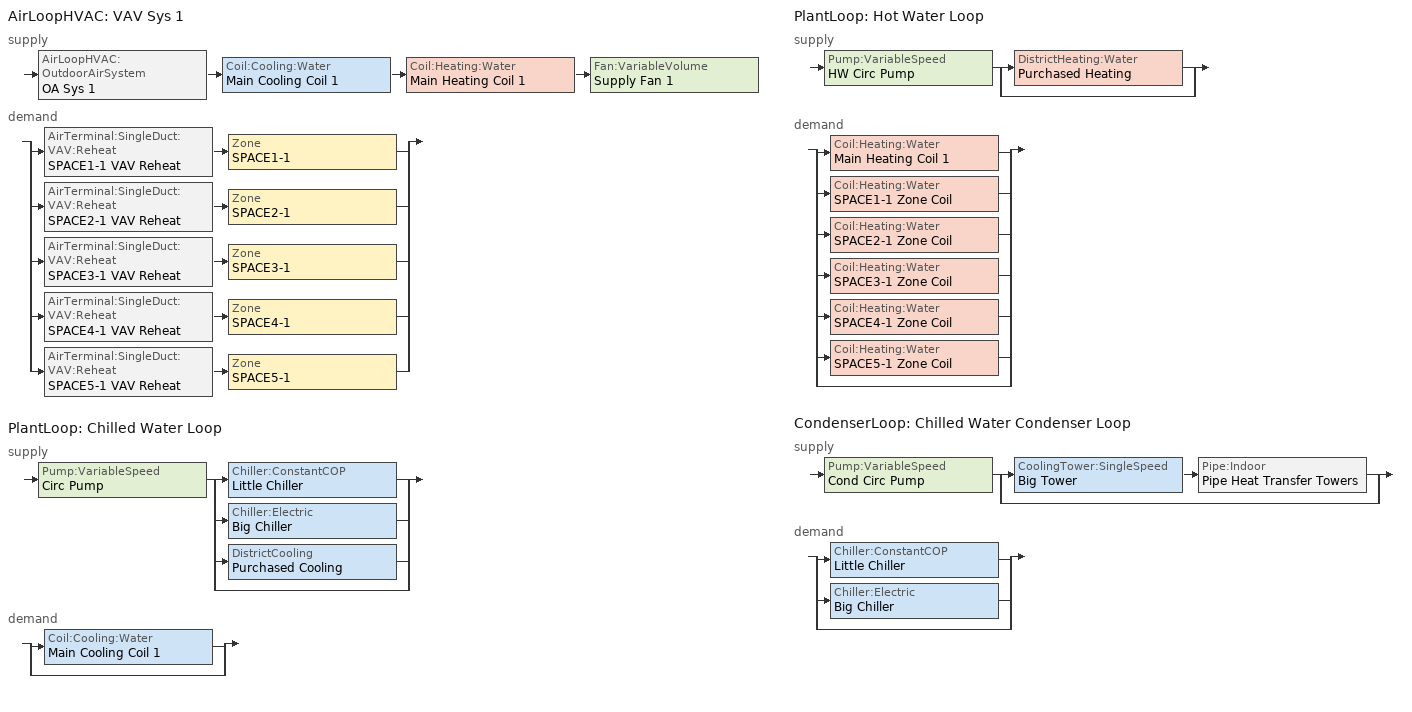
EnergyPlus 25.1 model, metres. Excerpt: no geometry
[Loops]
AirLoopHVAC 'VAV Sys 1'
 supply: AirLoopHVAC:OutdoorAirSystem 'OA Sys 1' > Coil:Cooling:Water 'Main Cooling Coil 1' > Coil:Heating:Water 'Main Heating Coil 1' > Fan:VariableVolume 'Supply Fan 1'
 demand: split
  | AirTerminal:SingleDuct:VAV:Reheat 'SPACE1-1 VAV Reheat' > Zone 'SPACE1-1'
  | AirTerminal:SingleDuct:VAV:Reheat 'SPACE2-1 VAV Reheat' > Zone 'SPACE2-1'
  | AirTerminal:SingleDuct:VAV:Reheat 'SPACE3-1 VAV Reheat' > Zone 'SPACE3-1'
  | AirTerminal:SingleDuct:VAV:Reheat 'SPACE4-1 VAV Reheat' > Zone 'SPACE4-1'
  | AirTerminal:SingleDuct:VAV:Reheat 'SPACE5-1 VAV Reheat' > Zone 'SPACE5-1'
PlantLoop 'Chilled Water Loop'
 supply: Pump:VariableSpeed 'Circ Pump' > split
  | Chiller:ConstantCOP 'Little Chiller'
  | Chiller:Electric 'Big Chiller'
  | DistrictCooling 'Purchased Cooling'
  | bypass
 demand: split
  | Coil:Cooling:Water 'Main Cooling Coil 1'
  | bypass
PlantLoop 'Hot Water Loop'
 supply: Pump:VariableSpeed 'HW Circ Pump' > split
  | DistrictHeating:Water 'Purchased Heating'
  | bypass
 demand: split
  | Coil:Heating:Water 'Main Heating Coil 1'
  | Coil:Heating:Water 'SPACE1-1 Zone Coil'
  | Coil:Heating:Water 'SPACE2-1 Zone Coil'
  | Coil:Heating:Water 'SPACE3-1 Zone Coil'
  | Coil:Heating:Water 'SPACE4-1 Zone Coil'
  | Coil:Heating:Water 'SPACE5-1 Zone Coil'
  | bypass
CondenserLoop 'Chilled Water Condenser Loop'
 supply: Pump:VariableSpeed 'Cond Circ Pump' > split
  | CoolingTower:SingleSpeed 'Big Tower' > Pipe:Indoor 'Pipe Heat Transfer Towers'
  | bypass
 demand: split
  | Chiller:ConstantCOP 'Little Chiller'
  | Chiller:Electric 'Big Chiller'
  | bypass
[Material] Thermal Absorptance=0.9; Solar Absorptance=0.5; Visible Absorptance=0.5
Name | Roughness | Thickness {m} | Conductivity {W/m-K} | Density {kg/m3} | Specific Heat {J/kg-K}
Pipe Steel | Smooth | 3.00E-03 | 45.31 | 7833 | 500
Pipe Insulation | VeryRough | 3.0E-02 | 4.0E-02 | 91 | 836
[Construction]
Insulated Pipe: Pipe Insulation, Pipe Steel
[Sizing:Zone] Zone Cooling Design Supply Air Temperature Input Method=SupplyAirTemperature; Zone Cooling Design Supply Air Temperature {C}=14; Zone Heating Design Supply Air Temperature Input Method=SupplyAirTemperature; Zone Heating Design Supply Air Temperature {C}=50; Zone Cooling Design Supply Air Humidity Ratio {kgWater/kgDryAir}=0.009; Zone Heating Design Supply Air Humidity Ratio {kgWater/kgDryAir}=0.004; Zone Heating Sizing Factor=0; Zone Cooling Sizing Factor=0; Cooling Design Air Flow Method=DesignDay; Cooling Design Air Flow Rate {m3/s}=0; Heating Design Air Flow Method=DesignDay; Heating Design Air Flow Rate {m3/s}=0; Account for Dedicated Outdoor Air System=No; Dedicated Outdoor Air System Control Strategy=NeutralSupplyAir; Dedicated Outdoor Air Low Setpoint Temperature for Design {C}=autosize; Dedicated Outdoor Air High Setpoint Temperature for Design {C}=autosize
Name | Design Specification Outdoor Air Object
SPACE1-1 | SZ DSOA SPACE1-1
SPACE2-1 | SZ DSOA SPACE2-1
SPACE3-1 | SZ DSOA SPACE3-1
SPACE4-1 | SZ DSOA SPACE4-1
SPACE5-1 | SZ DSOA SPACE5-1
[DesignSpecification:OutdoorAir] Outdoor Air Method=flow/person; Outdoor Air Flow per Person {m3/s-person}=0.00944; Outdoor Air Flow per Zone Floor Area {m3/s-m2}=0; Outdoor Air Flow per Zone {m3/s}=0
SZ DSOA SPACE1-1; SZ DSOA SPACE2-1; SZ DSOA SPACE3-1; SZ DSOA SPACE4-1; SZ DSOA SPACE5-1
[Sizing:System]
VAV Sys 1: Type of Load to Size On=sensible; Design Outdoor Air Flow Rate {m3/s}=autosize; Central Heating Maximum System Air Flow Ratio=0.3; Preheat Design Temperature {C}=7; Preheat Design Humidity Ratio {kgWater/kgDryAir}=0.008; Precool Design Temperature {C}=11; Precool Design Humidity Ratio {kgWater/kgDryAir}=0.008; Central Cooling Design Supply Air Temperature {C}=12.8; Central Heating Design Supply Air Temperature {C}=16.7; Type of Zone Sum to Use=noncoincident; 100% Outdoor Air in Cooling=no; 100% Outdoor Air in Heating=no; Central Cooling Design Supply Air Humidity Ratio {kgWater/kgDryAir}=0.008; Central Heating Design Supply Air Humidity Ratio {kgWater/kgDryAir}=0.008; Cooling Supply Air Flow Rate Method=DesignDay; Cooling Supply Air Flow Rate {m3/s}=0; Heating Supply Air Flow Rate Method=DesignDay; Heating Supply Air Flow Rate {m3/s}=0; Zone Maximum Outdoor Air Fraction=1; Cooling Design Capacity Method=CoolingDesignCapacity; Cooling Design Capacity {W}=autosize; Heating Design Capacity Method=HeatingDesignCapacity; Heating Design Capacity {W}=autosize; Central Cooling Capacity Control Method=VAV
[AirLoopHVAC]
VAV Sys 1: Design Supply Air Flow Rate {m3/s}=autosize
[SetpointManager:Scheduled] Control Variable=Temperature
Name | Schedule | Setpoint Node or NodeList
Supply Air Temp Manager 1 | Seasonal Reset Supply Air Temp Sch | VAV Sys 1 Outlet Node
Big Chiller Setpoint Manager | CW Loop Temp Schedule | Big Chiller Outlet Node
Little Chiller Setpoint Manager | CW Loop Temp Schedule | Little Chiller Outlet Node
[SetpointManager:MixedAir]
Mixed Air Temp Manager 1: Control Variable=Temperature; Setpoint Node or NodeList=Main Branch SetPoint Node List
[Controller:WaterCoil] Control Variable=Temperature; Actuator Variable=FLOW; Controller Convergence Tolerance {deltaC}=0.002; Minimum Actuated Flow {m3/s}=0
Name | Action | Maximum Actuated Flow {m3/s}
Central Cooling Coil Contoller 1 | Reverse | 0.0033
Central Heating Coil Contoller 1 | Normal | 0.0043
[Controller:OutdoorAir]
OA Controller 1: Minimum Outdoor Air Flow Rate {m3/s}=autosize; Maximum Outdoor Air Flow Rate {m3/s}=autosize; Economizer Control Type=FixedDryBulb; Economizer Control Action Type=ModulateFlow; Economizer Maximum Limit Dry-Bulb Temperature {C}=19; Economizer Minimum Limit Dry-Bulb Temperature {C}=4; Lockout Type=NoLockout; Minimum Limit Type=FixedMinimum; Minimum Outdoor Air Schedule=Min OA Sched
[Zone equipment]
SPACE1-1: SPACE1-1 VAV Reheat
SPACE2-1: SPACE2-1 VAV Reheat
SPACE3-1: SPACE3-1 VAV Reheat
SPACE4-1: SPACE4-1 VAV Reheat
SPACE5-1: SPACE5-1 VAV Reheat
[AirTerminal:SingleDuct:VAV:Reheat] Availability Schedule=ReheatCoilAvailSched; Maximum Air Flow Rate {m3/s}=autosize; Zone Minimum Air Flow Input Method=Constant; Constant Minimum Air Flow Fraction=0.3; Maximum Hot Water or Steam Flow Rate {m3/s}=0.002; Minimum Hot Water or Steam Flow Rate {m3/s}=0; Convergence Tolerance=0.001; Damper Heating Action=ReverseWithLimits; Maximum Flow per Zone Floor Area During Reheat {m3/s-m2}=AUTOCALCULATE; Maximum Flow Fraction During Reheat=AUTOCALCULATE
Name | Reheat Coil
SPACE1-1 VAV Reheat | SPACE1-1 Zone Coil
SPACE2-1 VAV Reheat | SPACE2-1 Zone Coil
SPACE3-1 VAV Reheat | SPACE3-1 Zone Coil
SPACE4-1 VAV Reheat | SPACE4-1 Zone Coil
SPACE5-1 VAV Reheat | SPACE5-1 Zone Coil
[ZoneControl:Thermostat] Control Type Schedule=Zone Control Type Sched; Control 1=CoolingSetPoint; Control 2=HeatingSetpoint; Control 3=DualSetPoint
Name | Zone or ZoneList
SPACE1-1 Control | SPACE1-1
SPACE2-1 Control | SPACE2-1
SPACE3-1 Control | SPACE3-1
SPACE4-1 Control | SPACE4-1
SPACE5-1 Control | SPACE5-1
[ThermostatSetpoint:SingleHeating]
HeatingSetpoint: Setpoint Temperature Schedule=Htg-SetP-Sch
[ThermostatSetpoint:SingleCooling]
CoolingSetpoint: Setpoint Temperature Schedule=Clg-SetP-Sch
[ThermostatSetpoint:DualSetpoint]
DualSetPoint: Heating Setpoint Temperature Schedule=Htg-SetP-Sch; Cooling Setpoint Temperature Schedule=Clg-SetP-Sch
[AirLoopHVAC:ReturnPlenum]
Return-Plenum-1: Zone=PLENUM-1
[Coil:Cooling:Water]
Main Cooling Coil 1: Availability Schedule=CoolingCoilAvailSched; Design Water Flow Rate {m3/s}=0.0033; Design Air Flow Rate {m3/s}=2.284; Design Inlet Water Temperature {C}=7.222; Design Inlet Air Temperature {C}=26.667; Design Outlet Air Temperature {C}=14.389; Design Inlet Air Humidity Ratio {kgWater/kgDryAir}=0.0167; Design Outlet Air Humidity Ratio {kgWater/kgDryAir}=0.0099; Type of Analysis=SimpleAnalysis; Heat Exchanger Configuration=CrossFlow
[Coil:Heating:Water] Availability Schedule=ReheatCoilAvailSched; U-Factor Times Area Value {W/K}=5000; Performance Input Method=UFactorTimesAreaAndDesignWaterFlowRate; Rated Capacity {W}=autosize; Rated Inlet Water Temperature {C}=82.2; Rated Inlet Air Temperature {C}=16.6; Rated Outlet Water Temperature {C}=71.1; Rated Outlet Air Temperature {C}=32.2
Name | Maximum Water Flow Rate {m3/s}
SPACE1-1 Zone Coil; SPACE2-1 Zone Coil; SPACE3-1 Zone Coil; SPACE4-1 Zone Coil; SPACE5-1 Zone Coil | 0.002
Main Heating Coil 1 | 0.0043
[Fan:VariableVolume]
Supply Fan 1: Availability Schedule=FanAvailSched; Fan Total Efficiency=0.7; Pressure Rise {Pa}=600; Maximum Flow Rate {m3/s}=autosize; Fan Power Minimum Flow Rate Input Method=Fraction; Fan Power Minimum Flow Fraction=0.25; Motor Efficiency=0.9; Motor In Airstream Fraction=1; Fan Power Coefficient 1=0.350712; Fan Power Coefficient 2=0.308505; Fan Power Coefficient 3=-0.541374; Fan Power Coefficient 4=0.871988; Fan Power Coefficient 5=0
[PlantLoop] Fluid Type=Water; Minimum Loop Flow Rate {m3/s}=0; Plant Loop Volume {m3}=autocalculate; Load Distribution Scheme=Optimal
Name | Plant Equipment Operation Scheme | Maximum Loop Temperature {C} | Minimum Loop Temperature {C} | Maximum Loop Flow Rate {m3/s}
Chilled Water Loop | CW Loop Operation | 98 | 1 | 0.0011
Hot Water Loop | Hot Loop Operation | 100 | 10 | 0.0043
[PlantEquipmentOperationSchemes]
Name | Control Scheme 1 | Control Scheme 1 Schedule | Control Scheme 2 | Control Scheme 2 Schedule
CW Loop Operation | Peak Operation | On Peak | Peak Operation | Off Peak
Hot Loop Operation | Purchased Only | ON
[PlantEquipmentOperation:CoolingLoad] Load Range 1 Lower Limit {W}=0
Name | Load Range 1 Upper Limit {W} | Range 1 Equipment List
Peak Operation | 500000 | Electric Only
Off Peak Operation | 900000 | Electric Only
Year Round Tower Operation | 90000000 | All Towers
[PlantEquipmentList]
Chiller Plant; Electric Only: Big Chiller
Chiller Plant and Purchased: Big Chiller, Purchased Cooling
Purchased Only: Purchased Cooling
All Chillers: Big Chiller, Little Chiller
heating plant: Purchased Heating
[DistrictCooling]
Purchased Cooling: Nominal Capacity {W}=680000
[Chiller:Electric]
Big Chiller: Condenser Type=WaterCooled; Nominal Capacity {W}=100000; Nominal COP {W/W}=2.75; Minimum Part Load Ratio=0.15; Maximum Part Load Ratio=1; Optimum Part Load Ratio=0.65; Design Condenser Inlet Temperature {C}=29.44; Temperature Rise Coefficient=2.682759; Design Chilled Water Outlet Temperature {C}=6.667; Design Chilled Water Flow Rate {m3/s}=0.0011; Design Condenser Fluid Flow Rate {m3/s}=0.0011; Coefficient 1 of Capacity Ratio Curve=0.944836; Coefficient 2 of Capacity Ratio Curve=-0.0570088; Coefficient 3 of Capacity Ratio Curve=-0.00185486; Coefficient 1 of Power Ratio Curve=1.907846; Coefficient 2 of Power Ratio Curve=-1.20499; Coefficient 3 of Power Ratio Curve=0.263462; Coefficient 1 of Full Load Ratio Curve=0.03303; Coefficient 2 of Full Load Ratio Curve=0.6852; Coefficient 3 of Full Load Ratio Curve=0.2818; Chilled Water Outlet Temperature Lower Limit {C}=5; Chiller Flow Mode=LeavingSetpointModulated
[Chiller:ConstantCOP]
Little Chiller: Nominal Capacity {W}=25000; Nominal COP {W/W}=2.5; Design Chilled Water Flow Rate {m3/s}=0.0011; Design Condenser Water Flow Rate {m3/s}=0.0011; Condenser Type=WaterCooled; Chiller Flow Mode=LeavingSetpointModulated
[Pump:VariableSpeed] Design Pump Head {Pa}=300000; Motor Efficiency=0.87; Fraction of Motor Inefficiencies to Fluid Stream=0; Coefficient 1 of the Part Load Performance Curve=0; Coefficient 2 of the Part Load Performance Curve=1; Coefficient 3 of the Part Load Performance Curve=0; Coefficient 4 of the Part Load Performance Curve=0; Design Minimum Flow Rate {m3/s}=0; Pump Control Type=INTERMITTENT
Name | Design Maximum Flow Rate {m3/s} | Design Power Consumption {W}
Circ Pump; Cond Circ Pump | 0.0011 | 500
HW Circ Pump | 0.0043 | 2000
[CondenserLoop]
Chilled Water Condenser Loop: Fluid Type=Water; Condenser Equipment Operation Scheme=Tower Loop Operation; Maximum Loop Temperature {C}=80; Minimum Loop Temperature {C}=10; Maximum Loop Flow Rate {m3/s}=0.0011; Minimum Loop Flow Rate {m3/s}=0; Condenser Loop Volume {m3}=autocalculate; Load Distribution Scheme=SequentialLoad
[SetpointManager:FollowOutdoorAirTemperature]
MyCondenserControl: Control Variable=Temperature; Reference Temperature Type=OutdoorAirWetBulb; Offset Temperature Difference {deltaC}=0; Maximum Setpoint Temperature {C}=80; Minimum Setpoint Temperature {C}=10; Setpoint Node or NodeList=Condenser Supply Outlet Node
[Pipe:Indoor]
Pipe Heat Transfer Towers: Construction=Insulated Pipe; Environment Type=SCHEDULE; Ambient Temperature Schedule=InteriorPipeHTSchedule; Ambient Air Velocity Schedule=InteriorPipeHTVelSchedule; Pipe Inside Diameter {m}=0.05; Pipe Length {m}=100
[CondenserEquipmentOperationSchemes]
Tower Loop Operation: Control Scheme 1=Year Round Tower Operation; Control Scheme 1 Schedule=ON
[CondenserEquipmentList]
All Towers: Big Tower
[CoolingTower:SingleSpeed]
Big Tower: Design Water Flow Rate {m3/s}=0.0011; Design Air Flow Rate {m3/s}=16; Design Fan Power {W}=1000; Design U-Factor Times Area Value {W/K}=1750; Free Convection Regime Air Flow Rate {m3/s}=0; Free Convection Regime U-Factor Times Area Value {W/K}=0; Performance Input Method=UFactorTimesAreaAndDesignWaterFlowRate
[PlantEquipmentOperation:HeatingLoad]
Purchased Only: Load Range 1 Lower Limit {W}=0; Load Range 1 Upper Limit {W}=1000000; Range 1 Equipment List=heating plant
[DistrictHeating:Water]
Purchased Heating: Nominal Capacity {W}=1000000
[Schedule:Compact]
Htg-SetP-Sch: Through: 12/31, For: SummerDesignDay, Until: 24:00, 12.8, For: WinterDesignDay, Until: 24:00, 21.1, For: WeekDays, Until: 7:00, 12.8, Until: 18:00, 21.1, Until: 24:00, 12.8, For: WeekEnds Holiday, Until: 7:00, 12.8, Until: 13:00, 21.1, Until: 24:00, 12.8, For: AllOtherDays, Until: 7:00, 12.8, Until: 18:00, 21.1, Until: 24:00, 12.8
Clg-SetP-Sch: Through: 12/31, For: SummerDesignDay, Until: 24:00, 23.9, For: WinterDesignDay, Until: 24:00, 40, For: WeekDays, Until: 7:00, 40, Until: 18:00, 23.9, Until: 24:00, 40, For: WeekEnds Holiday, Until: 7:00, 40, Until: 13:00, 23.9, Until: 24:00, 32.2, For: AllOtherDays, Until: 7:00, 40, Until: 18:00, 23.9, Until: 24:00, 40
Zone Control Type Sched: Through: 12/31, For: SummerDesignDay, Until: 24:00, 2, For: WinterDesignDay, Until: 24:00, 1, For: AllOtherDays, Until: 24:00, 4
Min OA Sched: Through: 12/31, For: Weekdays, Until: 6:00, 0.02, Until: 18:00, 1, Until: 24:00, 0.02, For: AllOtherDays, Until: 24:00, 0.02
FanAvailSched; ReheatCoilAvailSched: Through: 3/31, For: AllDays, Until: 24:00, 1, Through: 9/30, For: WeekDays, Until: 7:00, 0, Until: 17:00, 1, Until: 24:00, 0, For: SummerDesignDay WinterDesignDay, Until: 24:00, 1, For: AllOtherDays, Until: 24:00, 0, Through: 12/31, For: AllDays, Until: 24:00, 1
CoolingCoilAvailSched: Through: 3/31, For: AllDays, Until: 24:00, 0, Through: 9/30, For: WeekDays, Until: 7:00, 0, Until: 17:00, 1, Until: 24:00, 0, For: SummerDesignDay WinterDesignDay, Until: 24:00, 1, For: AllOtherDays, Until: 24:00, 0, Through: 12/31, For: AllDays, Until: 24:00, 0
CW Loop Temp Schedule: Through: 12/31, For: AllDays, Until: 24:00, 7.22
Seasonal Reset Supply Air Temp Sch: Through: 3/31, For: AllDays, Until: 24:00, 16, Through: 9/30, For: AllDays, Until: 24:00, 13, Through: 12/31, For: AllDays, Until: 24:00, 16
On: Through: 12/31, For: AllDays, Until: 24:00, 1
ON PEAK: Through: 12/31, For: AllDays, Until: 9:00, 0, Until: 18:00, 1, Until: 24:00, 0
OFF PEAK: Through: 12/31, For: AllDays, Until: 9:00, 1, Until: 18:00, 0, Until: 24:00, 1
InteriorPipeHTSchedule: Through: 3/31, For: AllDays, Until: 24:00, 20, Through: 10/31, For: AllDays, Until: 24:00, 32, Through: 12/31, For: AllDays, Until: 24:00, 18
InteriorPipeHTVelSchedule: Through: 3/31, For: AllDays, Until: 24:00, 8.1, Through: 10/31, For: AllDays, Until: 24:00, 3.4, Through: 12/31, For: AllDays, Until: 24:00, 6.3
